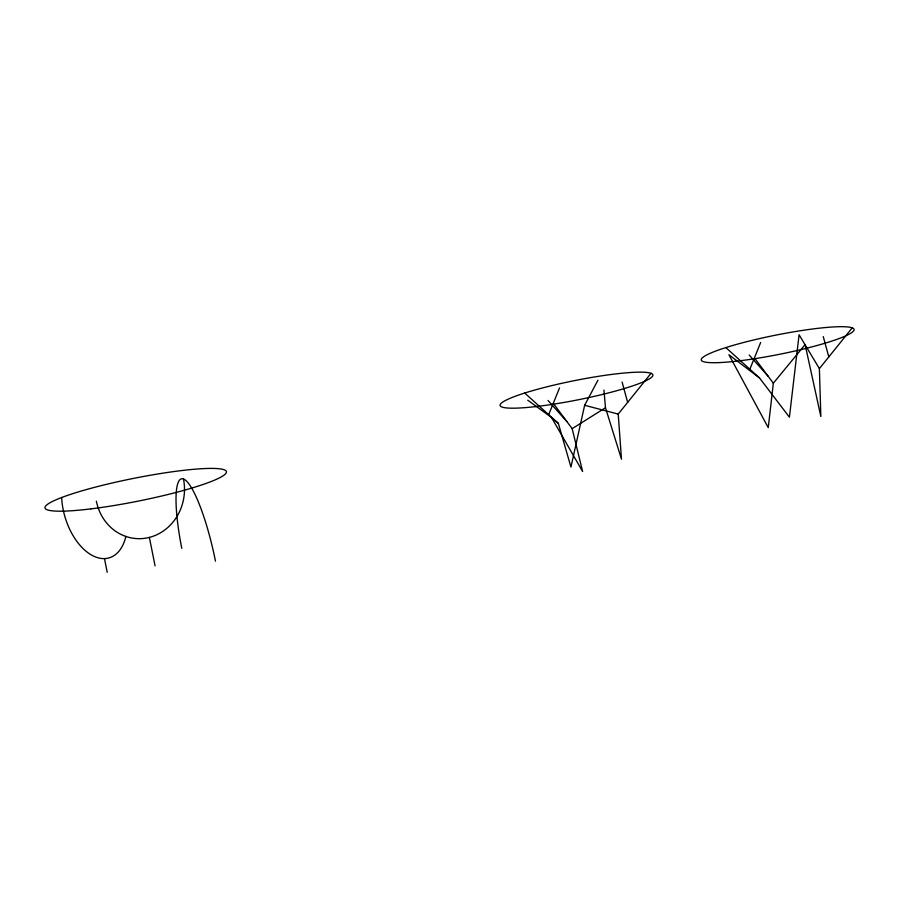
<?xml version="1.0" encoding="UTF-8"?>
<svg xmlns="http://www.w3.org/2000/svg" width="899" height="899" viewBox="0 0 899 899"><rect width="100%" height="100%" fill="white"/><g stroke="black" fill="none" stroke-linecap="round" stroke-linejoin="round"><path stroke-width="1.35" d="M773.331 383.21L768.263 427.654L728.92 354.745L759.52 377.962L789.412 417.181L799.087 334.765L819.382 368.612L820.854 416.54L805.111 344.587L773.331 383.21L755.036 358.656M597.925 380.232L584.642 405.292L570.944 467.075L558.358 423.418L524.713 393.043M548.682 414.686L559.504 387.941M749.845 369.231L760.666 342.474M603.948 390.054L605.476 407.753L621.479 459.187L618.22 414.079L651.045 373.321M819.382 368.612L852.207 327.865M527.758 400.201L551.492 417.439L582.608 471.503L572.169 428.666L605.476 407.753M584.642 405.292L618.22 414.079M551.492 417.439L558.358 423.418M725.875 347.587L759.52 377.962M749.182 355.015L768.072 376.153M548.019 400.471L566.909 421.609M553.874 404.123L572.169 428.666M823.259 336.608L828.811 356.903M622.097 382.075L627.648 402.37M215.468 561.145A77.865 15.137 77.3 0 0 183.486 478.987A48.625 44.534 -84.6 0 1 149.38 537.4L155.066 565.842M104.475 558.594L107.217 572.303M181.789 548.356A77.865 15.137 77.3 0 1 183.486 478.987M149.38 537.4A48.625 44.534 -84.6 0 1 96.362 501.181M125.86 536.445A51.535 30.667 73.3 0 1 90.642 554.526A51.535 30.667 73.3 0 1 61.649 497.507M90.889 508.879A92.518 11.597 -11.3 0 0 226.447 471.874A92.518 11.597 -11.3 0 0 89.754 488.629A92.518 11.597 -11.3 0 0 90.889 508.879M535.77 406.595A77.865 9.754 -11.3 0 0 652.865 375.557A77.865 9.754 -11.3 0 0 540.996 388.346A77.865 9.754 -11.3 0 0 535.77 406.595M736.933 361.128A77.865 9.754 -11.3 0 0 854.028 330.09A77.865 9.754 -11.3 0 0 742.158 342.879A77.865 9.754 -11.3 0 0 736.933 361.128"/></g></svg>
